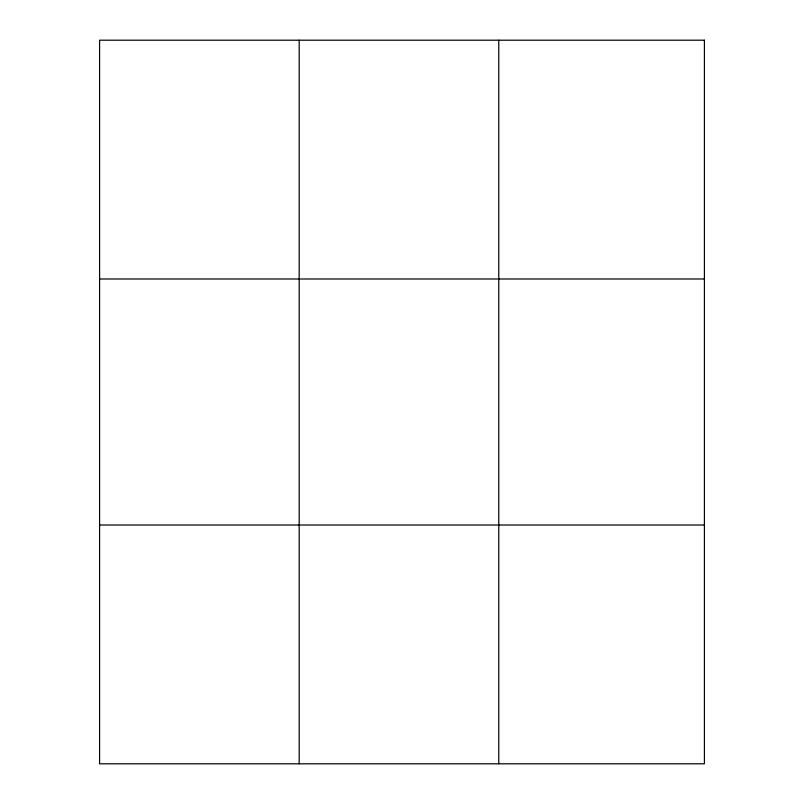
<?xml version="1.0" encoding="UTF-8"?>
<svg xmlns="http://www.w3.org/2000/svg" width="804" height="804" viewBox="0 0 804 804"><rect width="100%" height="100%" fill="white"/><g stroke="black" fill="none" stroke-linecap="round" stroke-linejoin="round"><path stroke-width="1.21" d="M299.178 40.2L299.178 763.8M498.771 40.2L498.771 763.8M99.585 278.988L704.415 278.988M99.585 525.012L704.415 525.012M704.415 40.2L704.415 763.8L99.585 763.8L99.585 40.2L704.415 40.2"/></g></svg>
